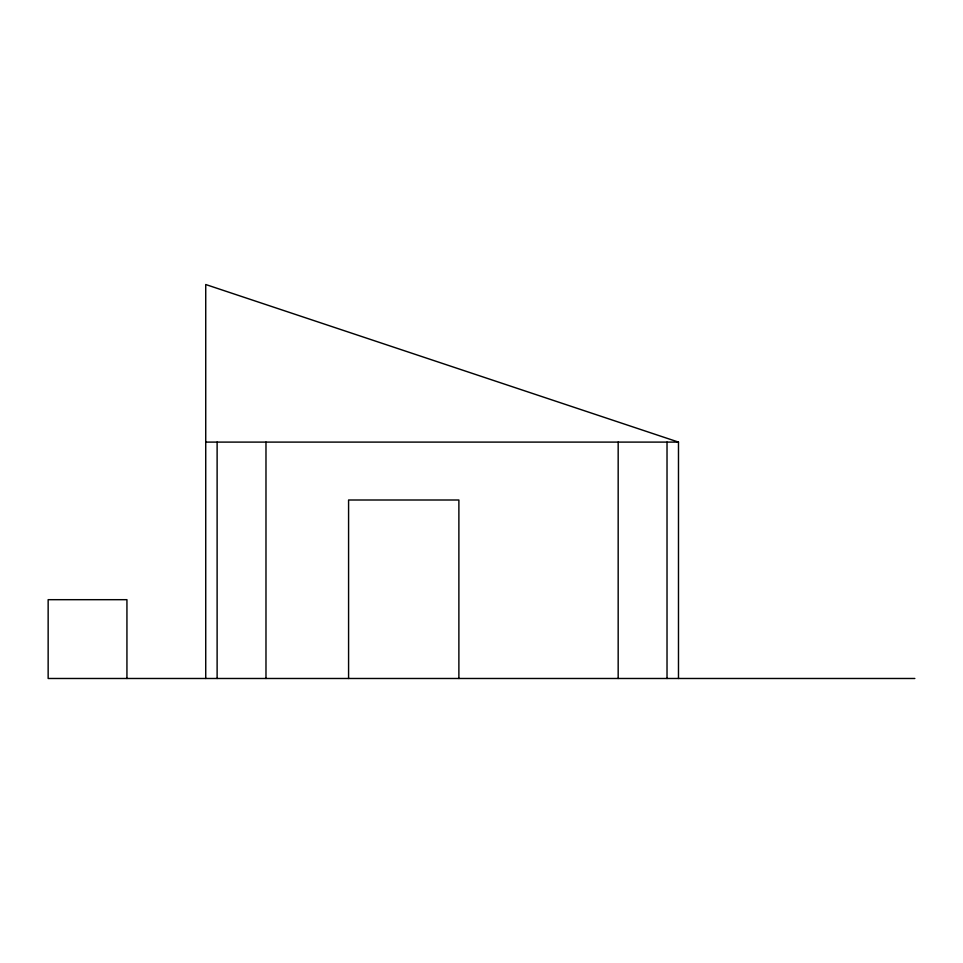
<?xml version="1.0" encoding="UTF-8"?>
<svg xmlns="http://www.w3.org/2000/svg" width="963" height="963" viewBox="0 0 963 963"><rect width="100%" height="100%" fill="white"/><g stroke="black" fill="none" stroke-linecap="round" stroke-linejoin="round"><path stroke-width="1.44" d="M205.733 442.101L678.482 442.101L678.482 678.482M914.85 678.482L48.15 678.482L48.15 599.684L126.935 599.684L126.935 678.482M678.482 442.101L205.733 284.518L205.733 678.482M667.022 442.101L667.022 678.482M618.174 442.101L618.174 678.482M458.882 678.482L458.882 500.002L348.582 500.002L348.582 678.482M265.981 442.101L265.981 678.482M217.12 442.101L217.12 678.482"/></g></svg>
